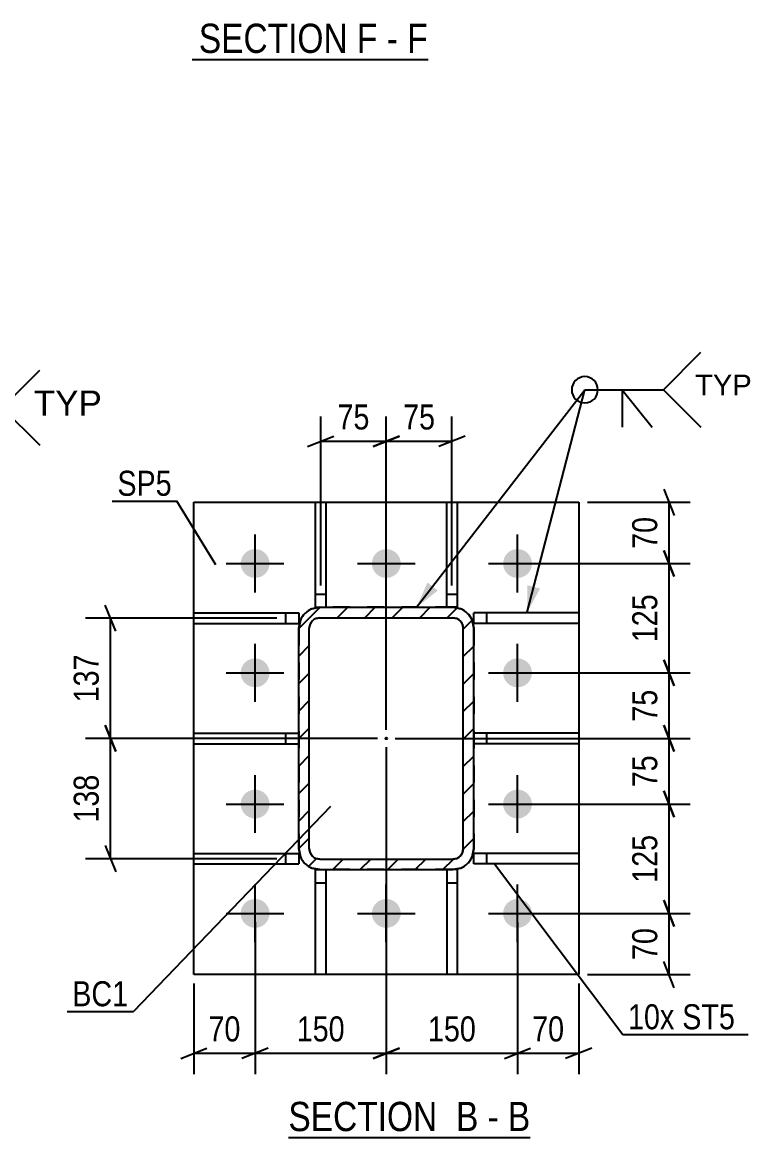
# Model space of a CAD drawing. Header units: millimetres. Extents: x 0 to 841, y 0 to 594.
# Drawn here: x 142.7 to 226.1, y 139.7 to 267.2 of the extents above; entities that cross this region are included whole.
import ezdxf

# ---------------------------------------------------------------- set-up
doc = ezdxf.new("R2010")
doc.units = ezdxf.units.MM
doc.linetypes.add('DXK_LINE_DOT2', pattern=[3.9198, 1.9599, -1.9599])
doc.linetypes.add('DXK_LINE_DOT3', pattern=[5.9187, 2.979, -0.9799, 0.9799, -0.9799])
doc.styles.add('Arial', font='ARIAL.TTF', dxfattribs={"height": 0.2})
doc.styles.add('Arial Narrow', font='ARIALN.TTF', dxfattribs={"height": 0.2})

# ---------------------------------------------------------------- blocks, each defined once
blk = doc.blocks.new('Unknown-339278137-11 - 5542')
at = {"color": 6, "linetype": 'Continuous'}
blk.add_line((162.12, 262.92), (189.07, 262.92), dxfattribs=at)
at = {"color": 0, "linetype": 'Continuous'}
blk.add_wipeout([(189.07, 263.67), (189.07, 267.17), (162.87, 267.17), (162.87, 263.67)], dxfattribs=at)
at = {"color": 7, "linetype": 'Continuous', "style": 'Arial Narrow'}
blk.add_text('SECTION F - F', height=3.3405, dxfattribs=at).set_placement((162.87, 263.67))
blk = doc.blocks.new('Unknown-339278137-14 - 4752')
at = {"color": 6, "linetype": 'Continuous'}
blk.add_line((173.11, 139.66), (200.75, 139.66), dxfattribs=at)
at = {"color": 0, "linetype": 'Continuous'}
for points in [[(191.22, 140.41), (191.22, 143.91), (173.11, 143.91), (173.11, 140.41)], [(194.82, 140.41), (194.82, 143.91), (192.27, 143.91), (192.27, 140.41)], [(197.15, 140.41), (197.15, 143.91), (195.87, 143.91), (195.87, 140.41)], [(200.75, 140.41), (200.75, 143.91), (198.2, 143.91), (198.2, 140.41)]]:
    blk.add_wipeout(points, dxfattribs=at)
at = {"color": 7, "linetype": 'Continuous', "style": 'Arial Narrow'}
for s, p in [('SECTION ', (173.11, 140.41)), ('B', (192.27, 140.41)), ('B', (198.2, 140.41)), ('-', (195.87, 140.41))]:
    blk.add_text(s, height=3.34, dxfattribs=at).set_placement(p)
blk = doc.blocks.new('Part-339278137-4836 - 4752')
at = {"color": 2, "linetype": 'Continuous'}
for p, q in [((162.3, 184.7), (162.3, 185.9)), ((162.3, 185.9), (174.3, 185.9)), ((162.3, 184.7), (174.3, 184.7))]:
    blk.add_line(p, q, dxfattribs=at)
at = {"color": 7, "linetype": 'DXK_LINE_DOT2'}
for p, q in [((172.8, 184.7), (172.8, 185.9)), ((174.3, 185.9), (174.3, 184.7))]:
    blk.add_line(p, q, dxfattribs=at)
blk = doc.blocks.new('Bolt-339278137-4764 - 4752')
at = {"linetype": 'Continuous'}
for points in [[(167.65, 205.3, -1), (170.95, 205.3, -1)], [(182.65, 205.3, -1), (185.95, 205.3, -1)], [(197.65, 205.3, -1), (200.95, 205.3, -1)], [(167.65, 192.8, -1), (170.95, 192.8, -1)], [(197.65, 192.8, -1), (200.95, 192.8, -1)], [(167.65, 177.8, -1), (170.95, 177.8, -1)], [(197.65, 177.8, -1), (200.95, 177.8, -1)], [(167.65, 165.3, -1), (170.95, 165.3, -1)], [(182.65, 165.3, -1), (185.95, 165.3, -1)], [(197.65, 165.3, -1), (200.95, 165.3, -1)]]:
    blk.add_hatch(color=1, dxfattribs=at).paths.add_polyline_path(points)
at = {"color": 1, "linetype": 'Continuous'}
for p, q in [((169.3, 202), (169.3, 208.6)), ((184.3, 202), (184.3, 208.6)), ((199.3, 202), (199.3, 208.6)), ((166, 205.3), (172.6, 205.3)), ((181, 205.3), (187.6, 205.3)), ((196, 205.3), (202.6, 205.3)), ((169.3, 189.5), (169.3, 196.1)), ((199.3, 189.5), (199.3, 196.1)), ((166, 192.8), (172.6, 192.8)), ((196, 192.8), (202.6, 192.8)), ((169.3, 174.5), (169.3, 181.1)), ((199.3, 174.5), (199.3, 181.1)), ((166, 177.8), (172.6, 177.8)), ((196, 177.8), (202.6, 177.8)), ((169.3, 162), (169.3, 168.6)), ((184.3, 162), (184.3, 168.6)), ((199.3, 162), (199.3, 168.6)), ((166, 165.3), (172.6, 165.3)), ((181, 165.3), (187.6, 165.3)), ((196, 165.3), (202.6, 165.3))]:
    blk.add_line(p, q, dxfattribs=at)
blk = doc.blocks.new('Part-339278137-4883 - 4752')
at = {"linetype": 'Continuous'}
h = blk.add_hatch(dxfattribs=at)
h.set_pattern_fill('', scale=0.7, style=0, pattern_type=0)
h.set_pattern_definition([(45, (194.1203, 198.814), (-1.57154, 1.57154), [])])
h.paths.add_polyline_path([(194.3, 197.9), (194.12, 198.81), (193.6, 199.59), (192.82, 200.11), (191.9, 200.3), (176.7, 200.3), (175.78, 200.11), (175.01, 199.59), (174.49, 198.81), (174.3, 197.9), (174.3, 172.7), (174.49, 171.78), (175.01, 171), (175.78, 170.48), (176.7, 170.3), (191.9, 170.3), (192.82, 170.48), (193.6, 171), (194.12, 171.78), (194.3, 172.7)])
h.paths.add_polyline_path([(193.01, 172.24), (192.75, 171.85), (192.36, 171.59), (191.9, 171.5), (176.7, 171.5), (176.24, 171.59), (175.85, 171.85), (175.59, 172.24), (175.5, 172.7), (175.5, 197.9), (175.59, 198.35), (175.85, 198.74), (176.24, 199), (176.7, 199.1), (191.9, 199.1), (192.36, 199), (192.75, 198.74), (193.01, 198.35), (193.1, 197.9), (193.1, 172.7)])
blk.add_hatch(color=246, dxfattribs=at).paths.add_polyline_path([(184.3, 185.2, -1), (184.3, 185.4, -1)])
at = {"color": 7, "linetype": 'DXK_LINE_DOT2'}
for p, q in [((175.78, 200.11), (176.7, 200.3)), ((191.9, 200.3), (176.7, 200.3)), ((191.9, 200.3), (192.82, 200.11)), ((176.7, 199.1), (176.24, 199)), ((176.7, 199.1), (191.9, 199.1)), ((192.36, 199), (191.9, 199.1)), ((174.3, 197.9), (174.49, 198.81)), ((174.3, 197.9), (174.3, 172.7)), ((175.59, 198.35), (175.5, 197.9)), ((175.5, 172.7), (175.5, 197.9)), ((193.1, 197.9), (193.01, 198.35)), ((193.1, 172.7), (193.1, 197.9)), ((194.12, 198.81), (194.3, 197.9)), ((194.3, 197.9), (194.3, 172.7)), ((174.49, 171.78), (174.3, 172.7)), ((175.5, 172.7), (175.59, 172.24)), ((193.01, 172.24), (193.1, 172.7)), ((194.3, 172.7), (194.12, 171.78)), ((176.24, 171.59), (176.7, 171.5)), ((176.7, 171.5), (191.9, 171.5)), ((191.9, 171.5), (192.36, 171.59)), ((176.7, 170.3), (175.78, 170.48)), ((191.9, 170.3), (176.7, 170.3)), ((192.82, 170.48), (191.9, 170.3))]:
    blk.add_line(p, q, dxfattribs=at)
at = {"color": 2, "linetype": 'Continuous'}
for p, q in [((176.7, 200.3), (175.78, 200.11)), ((176.7, 200.3), (191.9, 200.3)), ((192.82, 200.11), (191.9, 200.3)), ((176.24, 199), (176.7, 199.1)), ((176.7, 199.1), (191.9, 199.1)), ((191.9, 199.1), (192.36, 199)), ((174.49, 198.81), (174.3, 197.9)), ((174.3, 172.7), (174.3, 197.9)), ((175.5, 197.9), (175.59, 198.35)), ((175.5, 172.7), (175.5, 197.9)), ((193.01, 198.35), (193.1, 197.9)), ((193.1, 172.7), (193.1, 197.9)), ((194.3, 197.9), (194.12, 198.81)), ((194.3, 172.7), (194.3, 197.9)), ((174.3, 172.7), (174.49, 171.78)), ((175.59, 172.24), (175.5, 172.7)), ((193.1, 172.7), (193.01, 172.24)), ((194.12, 171.78), (194.3, 172.7)), ((176.7, 171.5), (176.24, 171.59)), ((176.7, 171.5), (191.9, 171.5)), ((192.36, 171.59), (191.9, 171.5)), ((175.78, 170.48), (176.7, 170.3)), ((176.7, 170.3), (191.9, 170.3)), ((191.9, 170.3), (192.82, 170.48))]:
    blk.add_line(p, q, dxfattribs=at)
at = {"color": 7, "linetype": 'DXK_LINE_DOT3'}
blk.add_line((184.3, 185.3), (184.3, 185.3), dxfattribs=at)
at = {"color": 246, "linetype": 'DXK_LINE_DOT2'}
blk.add_line((184.3, 185.3), (184.3, 185.3), dxfattribs=at)
at = {"color": 246, "linetype": 'Continuous'}
blk.add_circle((184.3, 185.3), 0.1, dxfattribs=at)
at = {"color": 7, "linetype": 'DXK_LINE_DOT2'}
for centre, radius, start, end in [((176.7, 197.9), 2.4, 112.5, 157.5), ((176.7, 197.9), 1.2, 112.5, 157.5), ((191.9, 197.9), 1.2, 22.5, 67.5), ((191.9, 197.9), 2.4, 22.5, 67.5), ((176.7, 172.7), 1.2, 202.5, 247.5), ((191.9, 172.7), 1.2, 292.5, 337.5), ((176.7, 172.7), 2.4, 202.5, 247.5), ((191.9, 172.7), 2.4, 292.5, 337.5)]:
    blk.add_arc(centre, radius, start, end, dxfattribs=at)
at = {"color": 2, "linetype": 'Continuous'}
for centre, radius, start, end in [((176.7, 197.9), 2.4, 112.5, 157.5), ((176.7, 197.9), 1.2, 112.5, 157.5), ((191.9, 197.9), 1.2, 22.5, 67.5), ((191.9, 197.9), 2.4, 22.5, 67.5), ((176.7, 172.7), 1.2, 202.5, 247.5), ((191.9, 172.7), 1.2, 292.5, 337.5), ((176.7, 172.7), 2.4, 202.5, 247.5), ((191.9, 172.7), 2.4, 292.5, 337.5)]:
    blk.add_arc(centre, radius, start, end, dxfattribs=at)
blk = doc.blocks.new('Part-339278137-4811 - 4752')
at = {"color": 2, "linetype": 'Continuous'}
for p, q in [((206.3, 172.15), (194.3, 172.15)), ((194.3, 170.95), (194.3, 172.15)), ((206.3, 172.15), (206.3, 170.95)), ((206.3, 170.95), (194.3, 170.95))]:
    blk.add_line(p, q, dxfattribs=at)
at = {"color": 7, "linetype": 'DXK_LINE_DOT2'}
blk.add_line((195.8, 170.95), (195.8, 172.15), dxfattribs=at)
blk = doc.blocks.new('Part-339278137-4816 - 4752')
at = {"color": 2, "linetype": 'Continuous'}
for p, q in [((206.3, 199.65), (194.3, 199.65)), ((194.3, 198.45), (194.3, 199.65)), ((206.3, 199.65), (206.3, 198.45)), ((206.3, 198.45), (194.3, 198.45))]:
    blk.add_line(p, q, dxfattribs=at)
at = {"color": 7, "linetype": 'DXK_LINE_DOT2'}
blk.add_line((195.8, 198.45), (195.8, 199.65), dxfattribs=at)
blk = doc.blocks.new('Part-339278137-4821 - 4752')
at = {"color": 2, "linetype": 'Continuous'}
for p, q in [((206.3, 185.9), (194.3, 185.9)), ((206.3, 185.9), (206.3, 184.7)), ((206.3, 184.7), (194.3, 184.7))]:
    blk.add_line(p, q, dxfattribs=at)
at = {"color": 7, "linetype": 'DXK_LINE_DOT2'}
for p, q in [((194.3, 185.9), (194.3, 184.7)), ((195.8, 184.7), (195.8, 185.9))]:
    blk.add_line(p, q, dxfattribs=at)
blk = doc.blocks.new('Part-339278137-4826 - 4752')
at = {"color": 2, "linetype": 'Continuous'}
for p, q in [((162.3, 170.95), (162.3, 172.15)), ((162.3, 172.15), (174.3, 172.15)), ((174.3, 172.15), (174.3, 170.95)), ((162.3, 170.95), (174.3, 170.95))]:
    blk.add_line(p, q, dxfattribs=at)
at = {"color": 7, "linetype": 'DXK_LINE_DOT2'}
blk.add_line((172.8, 170.95), (172.8, 172.15), dxfattribs=at)
blk = doc.blocks.new('Part-339278137-4863 - 4752')
at = {"color": 2, "linetype": 'Continuous'}
for p, q in [((191.2, 200.3), (191.2, 212.3)), ((191.2, 212.3), (192.4, 212.3)), ((192.4, 212.3), (192.4, 200.3)), ((192.4, 200.3), (191.9, 200.3))]:
    blk.add_line(p, q, dxfattribs=at)
at = {"color": 7, "linetype": 'DXK_LINE_DOT2'}
for p, q in [((191.2, 201.8), (192.4, 201.8)), ((191.9, 200.3), (191.2, 200.3))]:
    blk.add_line(p, q, dxfattribs=at)
blk = doc.blocks.new('Part-339278137-4831 - 4752')
at = {"color": 2, "linetype": 'Continuous'}
for p, q in [((162.3, 198.45), (162.3, 199.65)), ((162.3, 199.65), (174.3, 199.65)), ((174.3, 199.65), (174.3, 198.45)), ((162.3, 198.45), (174.3, 198.45))]:
    blk.add_line(p, q, dxfattribs=at)
at = {"color": 7, "linetype": 'DXK_LINE_DOT2'}
blk.add_line((172.8, 198.45), (172.8, 199.65), dxfattribs=at)
blk = doc.blocks.new('Part-339278137-4864 - 4752')
at = {"color": 2, "linetype": 'Continuous'}
for p, q in [((176.2, 200.3), (176.2, 212.3)), ((176.2, 212.3), (177.4, 212.3)), ((177.4, 212.3), (177.4, 200.3)), ((176.2, 200.3), (176.7, 200.3))]:
    blk.add_line(p, q, dxfattribs=at)
at = {"color": 7, "linetype": 'DXK_LINE_DOT2'}
for p, q in [((176.2, 201.8), (177.4, 201.8)), ((176.7, 200.3), (177.4, 200.3))]:
    blk.add_line(p, q, dxfattribs=at)
blk = doc.blocks.new('Part-339278137-4865 - 4752')
at = {"color": 2, "linetype": 'Continuous'}
for p, q in [((191.2, 170.3), (191.2, 158.3)), ((192.4, 170.3), (191.9, 170.3)), ((192.4, 170.3), (192.4, 158.3)), ((192.4, 158.3), (191.2, 158.3))]:
    blk.add_line(p, q, dxfattribs=at)
at = {"color": 7, "linetype": 'DXK_LINE_DOT2'}
for p, q in [((191.9, 170.3), (191.2, 170.3)), ((191.2, 168.8), (192.4, 168.8))]:
    blk.add_line(p, q, dxfattribs=at)
blk = doc.blocks.new('Part-339278137-4866 - 4752')
at = {"color": 2, "linetype": 'Continuous'}
for p, q in [((176.2, 158.3), (176.2, 170.3)), ((176.2, 170.3), (176.7, 170.3)), ((177.4, 170.3), (177.4, 158.3)), ((177.4, 158.3), (176.2, 158.3))]:
    blk.add_line(p, q, dxfattribs=at)
at = {"color": 7, "linetype": 'DXK_LINE_DOT2'}
for p, q in [((176.7, 170.3), (177.4, 170.3)), ((176.2, 168.8), (177.4, 168.8))]:
    blk.add_line(p, q, dxfattribs=at)
blk = doc.blocks.new('Part-339278137-4879 - 4752')
at = {"color": 2, "linetype": 'Continuous'}
for p, q in [((162.3, 158.3), (162.3, 212.3)), ((162.3, 212.3), (206.3, 212.3)), ((206.3, 212.3), (206.3, 158.3)), ((206.3, 158.3), (162.3, 158.3))]:
    blk.add_line(p, q, dxfattribs=at)
blk = doc.blocks.new('StraightDimension-339278137-30575 - 4752')
at = {"color": 7, "linetype": 'Continuous'}
for p, q in [((184.3, 184.3), (184.3, 146.91)), ((199.3, 164.3), (199.3, 146.91)), ((185.8, 149.91), (182.8, 148.71)), ((184.3, 149.31), (199.3, 149.31)), ((197.8, 148.71), (200.8, 149.91))]:
    blk.add_line(p, q, dxfattribs=at)
at = {"color": 0}
blk.add_wipeout([(195.15, 150.06), (195.15, 154.26), (188.46, 154.26), (188.46, 150.06)], dxfattribs=at)
at = {"color": 3, "style": 'Arial Narrow'}
blk.add_text('150', height=2.863, dxfattribs=at).set_placement((189.06, 150.66))
blk = doc.blocks.new('StraightDimension-339278137-30674 - 4752')
at = {"color": 7, "linetype": 'Continuous'}
for p, q in [((216.02, 213.8), (217.22, 210.8)), ((207.3, 212.3), (219.02, 212.3)), ((216.62, 205.3), (216.62, 212.3)), ((217.22, 203.8), (216.02, 206.8)), ((200.3, 205.3), (219.02, 205.3))]:
    blk.add_line(p, q, dxfattribs=at)
at = {"color": 0}
blk.add_wipeout([(215.87, 211.22), (211.67, 211.22), (211.67, 206.37), (215.87, 206.37)], dxfattribs=at)
at = {"color": 3, "style": 'Arial Narrow'}
blk.add_text('70', height=2.863, rotation=90.0002, dxfattribs=at).set_placement((215.27, 206.97))
blk = doc.blocks.new('StraightDimension-339278137-30678 - 4752')
at = {"color": 7, "linetype": 'Continuous'}
for p, q in [((216.02, 179.3), (217.22, 176.3)), ((200.3, 177.8), (219.02, 177.8)), ((216.62, 165.3), (216.62, 177.8)), ((217.22, 163.8), (216.02, 166.8)), ((200.3, 165.3), (219.02, 165.3))]:
    blk.add_line(p, q, dxfattribs=at)
at = {"color": 0}
blk.add_wipeout([(215.87, 174.89), (211.67, 174.89), (211.67, 168.2), (215.87, 168.2)], dxfattribs=at)
at = {"color": 3, "style": 'Arial Narrow'}
blk.add_text('125', height=2.863, rotation=90.0002, dxfattribs=at).set_placement((215.27, 168.8))
blk = doc.blocks.new('StraightDimension-339278137-30679 - 4752')
at = {"color": 7, "linetype": 'Continuous'}
for p, q in [((216.02, 166.8), (217.22, 163.8)), ((200.3, 165.3), (219.02, 165.3)), ((216.62, 158.3), (216.62, 165.3)), ((217.22, 156.8), (216.02, 159.8)), ((207.3, 158.3), (219.02, 158.3))]:
    blk.add_line(p, q, dxfattribs=at)
at = {"color": 0}
blk.add_wipeout([(215.87, 164.22), (211.67, 164.22), (211.67, 159.37), (215.87, 159.37)], dxfattribs=at)
at = {"color": 3, "style": 'Arial Narrow'}
blk.add_text('70', height=2.863, rotation=90.0002, dxfattribs=at).set_placement((215.27, 159.97))
blk = doc.blocks.new('StraightDimension-339278137-30574 - 4752')
at = {"color": 7, "linetype": 'Continuous'}
for p, q in [((199.3, 164.3), (199.3, 146.91)), ((206.3, 157.3), (206.3, 146.91)), ((197.8, 148.71), (200.8, 149.91)), ((199.3, 149.31), (206.3, 149.31)), ((207.8, 149.91), (204.8, 148.71))]:
    blk.add_line(p, q, dxfattribs=at)
at = {"color": 0}
blk.add_wipeout([(205.23, 150.06), (205.23, 154.26), (200.37, 154.26), (200.37, 150.06)], dxfattribs=at)
at = {"color": 3, "style": 'Arial Narrow'}
blk.add_text('70', height=2.863, dxfattribs=at).set_placement((200.97, 150.66))
blk = doc.blocks.new('StraightDimension-339278137-30576 - 4752')
at = {"color": 7, "linetype": 'Continuous'}
for p, q in [((184.3, 184.3), (184.3, 146.91)), ((169.3, 164.3), (169.3, 146.91)), ((170.8, 149.91), (167.8, 148.71)), ((169.3, 149.31), (184.3, 149.31)), ((182.8, 148.71), (185.8, 149.91))]:
    blk.add_line(p, q, dxfattribs=at)
at = {"color": 0}
blk.add_wipeout([(180.15, 150.06), (180.15, 154.26), (173.46, 154.26), (173.46, 150.06)], dxfattribs=at)
at = {"color": 3, "style": 'Arial Narrow'}
blk.add_text('150', height=2.863, dxfattribs=at).set_placement((174.06, 150.66))
blk = doc.blocks.new('StraightDimension-339278137-30577 - 4752')
at = {"color": 7, "linetype": 'Continuous'}
for p, q in [((169.3, 164.3), (169.3, 146.91)), ((162.3, 157.3), (162.3, 146.91)), ((160.8, 148.71), (163.8, 149.91)), ((162.3, 149.31), (169.3, 149.31)), ((170.8, 149.91), (167.8, 148.71))]:
    blk.add_line(p, q, dxfattribs=at)
at = {"color": 0}
blk.add_wipeout([(168.23, 150.06), (168.23, 154.26), (163.37, 154.26), (163.37, 150.06)], dxfattribs=at)
at = {"color": 3, "style": 'Arial Narrow'}
blk.add_text('70', height=2.863, dxfattribs=at).set_placement((163.97, 150.66))
blk = doc.blocks.new('StraightDimension-339278137-30675 - 4752')
at = {"color": 7, "linetype": 'Continuous'}
for p, q in [((216.02, 206.8), (217.22, 203.8)), ((200.3, 205.3), (219.02, 205.3)), ((216.62, 192.8), (216.62, 205.3)), ((217.22, 191.3), (216.02, 194.3)), ((200.3, 192.8), (219.02, 192.8))]:
    blk.add_line(p, q, dxfattribs=at)
at = {"color": 0}
blk.add_wipeout([(215.87, 202.39), (211.67, 202.39), (211.67, 195.7), (215.87, 195.7)], dxfattribs=at)
at = {"color": 3, "style": 'Arial Narrow'}
blk.add_text('125', height=2.863, rotation=90.0002, dxfattribs=at).set_placement((215.27, 196.3))
blk = doc.blocks.new('StraightDimension-339278137-30753 - 4752')
at = {"color": 7, "linetype": 'Continuous'}
for p, q in [((153.38, 183.8), (152.18, 186.8)), ((183.3, 185.3), (149.93, 185.3)), ((152.78, 171.55), (152.78, 185.3)), ((152.18, 173.05), (153.38, 170.05)), ((171.8, 171.55), (149.93, 171.55))]:
    blk.add_line(p, q, dxfattribs=at)
at = {"color": 0}
blk.add_wipeout([(152.03, 181.76), (147.83, 181.76), (147.83, 175.08), (152.03, 175.08)], dxfattribs=at)
at = {"color": 3, "style": 'Arial Narrow'}
blk.add_text('138', height=2.863, rotation=90.0002, dxfattribs=at).set_placement((151.43, 175.68))
blk = doc.blocks.new('StraightDimension-339278137-30676 - 4752')
at = {"color": 7, "linetype": 'Continuous'}
for p, q in [((216.02, 194.3), (217.22, 191.3)), ((200.3, 192.8), (219.02, 192.8)), ((216.62, 185.3), (216.62, 192.8)), ((217.22, 183.8), (216.02, 186.8)), ((185.3, 185.3), (219.02, 185.3))]:
    blk.add_line(p, q, dxfattribs=at)
at = {"color": 0}
blk.add_wipeout([(215.87, 191.47), (211.67, 191.47), (211.67, 186.62), (215.87, 186.62)], dxfattribs=at)
at = {"color": 3, "style": 'Arial Narrow'}
blk.add_text('75', height=2.863, rotation=90.0002, dxfattribs=at).set_placement((215.27, 187.22))
blk = doc.blocks.new('StraightDimension-339278137-30677 - 4752')
at = {"color": 7, "linetype": 'Continuous'}
for p, q in [((216.02, 186.8), (217.22, 183.8)), ((185.3, 185.3), (219.02, 185.3)), ((216.62, 177.8), (216.62, 185.3)), ((217.22, 176.3), (216.02, 179.3)), ((200.3, 177.8), (219.02, 177.8))]:
    blk.add_line(p, q, dxfattribs=at)
at = {"color": 0}
blk.add_wipeout([(215.87, 183.97), (211.67, 183.97), (211.67, 179.12), (215.87, 179.12)], dxfattribs=at)
at = {"color": 3, "style": 'Arial Narrow'}
blk.add_text('75', height=2.863, rotation=90.0002, dxfattribs=at).set_placement((215.27, 179.72))
blk = doc.blocks.new('StraightDimension-339278137-30733 - 4752')
at = {"color": 7, "linetype": 'Continuous'}
for p, q in [((184.3, 186.3), (184.3, 222.12)), ((191.8, 202.8), (191.8, 222.12)), ((182.8, 218.67), (185.8, 219.87)), ((193.3, 219.87), (190.3, 218.67)), ((184.3, 219.27), (191.8, 219.27))]:
    blk.add_line(p, q, dxfattribs=at)
at = {"color": 0}
blk.add_wipeout([(190.48, 220.02), (190.48, 224.22), (185.62, 224.22), (185.62, 220.02)], dxfattribs=at)
at = {"color": 3, "style": 'Arial Narrow'}
blk.add_text('75', height=2.863, dxfattribs=at).set_placement((186.22, 220.62))
blk = doc.blocks.new('StraightDimension-339278137-30734 - 4752')
at = {"color": 7, "linetype": 'Continuous'}
for p, q in [((176.8, 202.8), (176.8, 222.12)), ((184.3, 186.3), (184.3, 222.12)), ((175.3, 218.67), (178.3, 219.87)), ((185.8, 219.87), (182.8, 218.67)), ((176.8, 219.27), (184.3, 219.27))]:
    blk.add_line(p, q, dxfattribs=at)
at = {"color": 0}
blk.add_wipeout([(182.98, 220.02), (182.98, 224.22), (178.12, 224.22), (178.12, 220.02)], dxfattribs=at)
at = {"color": 3, "style": 'Arial Narrow'}
blk.add_text('75', height=2.863, dxfattribs=at).set_placement((178.72, 220.62))
blk = doc.blocks.new('StraightDimension-339278137-30752 - 4752')
at = {"color": 7, "linetype": 'Continuous'}
for p, q in [((153.38, 197.55), (152.18, 200.55)), ((171.8, 199.05), (149.93, 199.05)), ((152.78, 185.3), (152.78, 199.05)), ((152.18, 186.8), (153.38, 183.8)), ((183.3, 185.3), (149.93, 185.3))]:
    blk.add_line(p, q, dxfattribs=at)
at = {"color": 0}
blk.add_wipeout([(152.03, 195.51), (147.83, 195.51), (147.83, 188.83), (152.03, 188.83)], dxfattribs=at)
at = {"color": 3, "style": 'Arial Narrow'}
blk.add_text('137', height=2.863, rotation=90.0002, dxfattribs=at).set_placement((151.43, 189.43))
blk = doc.blocks.new('WeldMark-339278137-31004 - 4431')
at = {"linetype": 'Continuous'}
for points in [[(120.14, 209.81), (117.55, 208.11), (119.03, 210.83)], [(107.65, 208.93), (104.67, 208.11), (106.92, 210.23)]]:
    blk.add_hatch(color=30, dxfattribs=at).paths.add_polyline_path(points)
at = {"color": 30, "linetype": 'Continuous'}
for p, q in [((104.67, 208.11), (131.4, 223.11)), ((117.55, 208.11), (131.4, 223.11)), ((131.4, 223.11), (140.4, 223.11))]:
    blk.add_line(p, q, dxfattribs=at)
at = {"color": 3, "linetype": 'Continuous'}
for q in [(139.12, 218.82), (135.69, 218.82)]:
    blk.add_line((135.69, 223.11), q, dxfattribs=at)
for start, end in [(90, 270), (270, 90)]:
    blk.add_arc((131.4, 223.11), 1.5, start, end, dxfattribs=at)
at = {"color": 0, "linetype": 'Continuous'}
blk.add_wipeout([(151.78, 222.21), (151.78, 225.21), (144, 225.21), (144, 222.21)], dxfattribs=at)
blk.add_wipeout([(151.78, 222.21), (151.78, 225.21), (144, 225.21), (144, 222.21)], dxfattribs=at)
at = {"color": 3, "linetype": 'Continuous'}
for q in [(144.69, 227.4), (144.69, 218.82)]:
    blk.add_line((140.4, 223.11), q, dxfattribs=at)
at = {"color": 3, "linetype": 'Continuous', "style": 'Arial'}
blk.add_text('TYP', height=2.865, dxfattribs=at).set_placement((144, 222.21))
blk = doc.blocks.new('MarkSet-339278137-5046 - 4752')
at = {"color": 0}
for points in [[(217.23, 152.05), (217.23, 155.05), (211.93, 155.05), (211.93, 152.05)], [(224.16, 152.05), (224.16, 155.05), (218.13, 155.05), (218.13, 152.05)]]:
    blk.add_wipeout(points, dxfattribs=at)
for points in [[(217.23, 152.05), (217.23, 155.05), (211.93, 155.05), (211.93, 152.05)], [(224.16, 152.05), (224.16, 155.05), (218.13, 155.05), (218.13, 152.05)]]:
    blk.add_wipeout(points, dxfattribs=at)
at = {"color": 30, "linetype": 'Continuous'}
for p, q in [((196.67, 170.95), (211.33, 151.45)), ((211.33, 151.45), (225.66, 151.45))]:
    blk.add_line(p, q, dxfattribs=at)
at = {"color": 3, "style": 'Arial Narrow'}
for s, p in [('10x', (211.93, 152.05)), ('ST5', (218.13, 152.05))]:
    blk.add_text(s, height=2.863, dxfattribs=at).set_placement(p)
blk = doc.blocks.new('Mark-339278137-30407 - 4752')
at = {"color": 0}
blk.add_wipeout([(154.79, 154.68), (154.79, 157.68), (148.4, 157.68), (148.4, 154.68)], dxfattribs=at)
blk.add_wipeout([(154.79, 154.68), (154.79, 157.68), (148.4, 157.68), (148.4, 154.68)], dxfattribs=at)
at = {"color": 30, "linetype": 'Continuous'}
for p in [(177.91, 177.52), (147.8, 154.08)]:
    blk.add_line(p, (155.39, 154.08), dxfattribs=at)
at = {"color": 3, "style": 'Arial Narrow'}
blk.add_text('BC1', height=2.863, dxfattribs=at).set_placement((148.4, 154.68))
blk = doc.blocks.new('Mark-339278137-30417 - 4752')
at = {"color": 0}
blk.add_wipeout([(159.77, 213.04), (159.77, 216.04), (153.56, 216.04), (153.56, 213.04)], dxfattribs=at)
blk.add_wipeout([(159.77, 213.04), (159.77, 216.04), (153.56, 216.04), (153.56, 213.04)], dxfattribs=at)
at = {"color": 30, "linetype": 'Continuous'}
for p in [(152.96, 212.44), (164.81, 205.15)]:
    blk.add_line(p, (160.37, 212.44), dxfattribs=at)
at = {"color": 3, "style": 'Arial Narrow'}
blk.add_text('SP5', height=2.863, dxfattribs=at).set_placement((153.56, 213.04))
blk = doc.blocks.new('WeldMark-339278137-35930 - 4752')
at = {"linetype": 'Continuous'}
for points in [[(190.18, 202.21), (187.76, 200.3), (189, 203.13)], [(201.88, 202.44), (200.4, 199.72), (200.43, 202.81)]]:
    blk.add_hatch(color=30, dxfattribs=at).paths.add_polyline_path(points)
at = {"color": 30, "linetype": 'Continuous'}
for p, q in [((187.76, 200.3), (206.99, 225.16)), ((200.4, 199.72), (206.99, 225.16)), ((206.99, 225.16), (215.99, 225.16))]:
    blk.add_line(p, q, dxfattribs=at)
at = {"color": 3, "linetype": 'Continuous'}
for q in [(214.7, 220.88), (211.27, 220.88)]:
    blk.add_line((211.27, 225.16), q, dxfattribs=at)
for start, end in [(90, 270), (270, 90)]:
    blk.add_arc((206.99, 225.16), 1.5, start, end, dxfattribs=at)
at = {"color": 0, "linetype": 'Continuous'}
blk.add_wipeout([(226.07, 224.51), (226.07, 227.01), (219.59, 227.01), (219.59, 224.51)], dxfattribs=at)
blk.add_wipeout([(226.07, 224.51), (226.07, 227.01), (219.59, 227.01), (219.59, 224.51)], dxfattribs=at)
at = {"color": 3, "linetype": 'Continuous'}
for q in [(220.27, 229.45), (220.27, 220.88)]:
    blk.add_line((215.99, 225.16), q, dxfattribs=at)
at = {"color": 3, "linetype": 'Continuous', "style": 'Arial'}
blk.add_text('TYP', height=2.388, dxfattribs=at).set_placement((219.59, 224.51))

msp = doc.modelspace()

# ---------------------------------------------------------------- block references
for name in ['Unknown-339278137-11 - 5542', 'WeldMark-339278137-31004 - 4431', 'Part-339278137-4879 - 4752', 'Part-339278137-4864 - 4752', 'Part-339278137-4863 - 4752', 'Bolt-339278137-4764 - 4752', 'Part-339278137-4883 - 4752', 'Part-339278137-4831 - 4752', 'Part-339278137-4816 - 4752', 'Part-339278137-4836 - 4752', 'Part-339278137-4821 - 4752', 'Part-339278137-4826 - 4752', 'Part-339278137-4811 - 4752', 'Part-339278137-4866 - 4752', 'Part-339278137-4865 - 4752', 'Unknown-339278137-14 - 4752']:
    msp.add_blockref(name, (0, 0))

# ---------------------------------------------------------------- next in the draw order: block references
for name in ['Mark-339278137-30417 - 4752', 'StraightDimension-339278137-30674 - 4752', 'StraightDimension-339278137-30575 - 4752']:
    msp.add_blockref(name, (0, 0))

# ---------------------------------------------------------------- next in the draw order: block references
for name in ['StraightDimension-339278137-30675 - 4752', 'StraightDimension-339278137-30576 - 4752', 'StraightDimension-339278137-30678 - 4752']:
    msp.add_blockref(name, (0, 0))

# ---------------------------------------------------------------- next in the draw order: block references
for name in ['StraightDimension-339278137-30676 - 4752', 'StraightDimension-339278137-30753 - 4752', 'StraightDimension-339278137-30679 - 4752', 'StraightDimension-339278137-30577 - 4752']:
    msp.add_blockref(name, (0, 0))

# ---------------------------------------------------------------- next in the draw order: block references
for name in ['StraightDimension-339278137-30677 - 4752', 'Mark-339278137-30407 - 4752', 'StraightDimension-339278137-30574 - 4752']:
    msp.add_blockref(name, (0, 0))

# ---------------------------------------------------------------- next in the draw order: block references
for name in ['StraightDimension-339278137-30733 - 4752', 'MarkSet-339278137-5046 - 4752']:
    msp.add_blockref(name, (0, 0))

# ---------------------------------------------------------------- next in the draw order: block references
for name in ['WeldMark-339278137-35930 - 4752', 'StraightDimension-339278137-30734 - 4752']:
    msp.add_blockref(name, (0, 0))

# ---------------------------------------------------------------- next in the draw order: block references
msp.add_blockref('StraightDimension-339278137-30752 - 4752', (0, 0))

doc.saveas('drawing.dxf')
